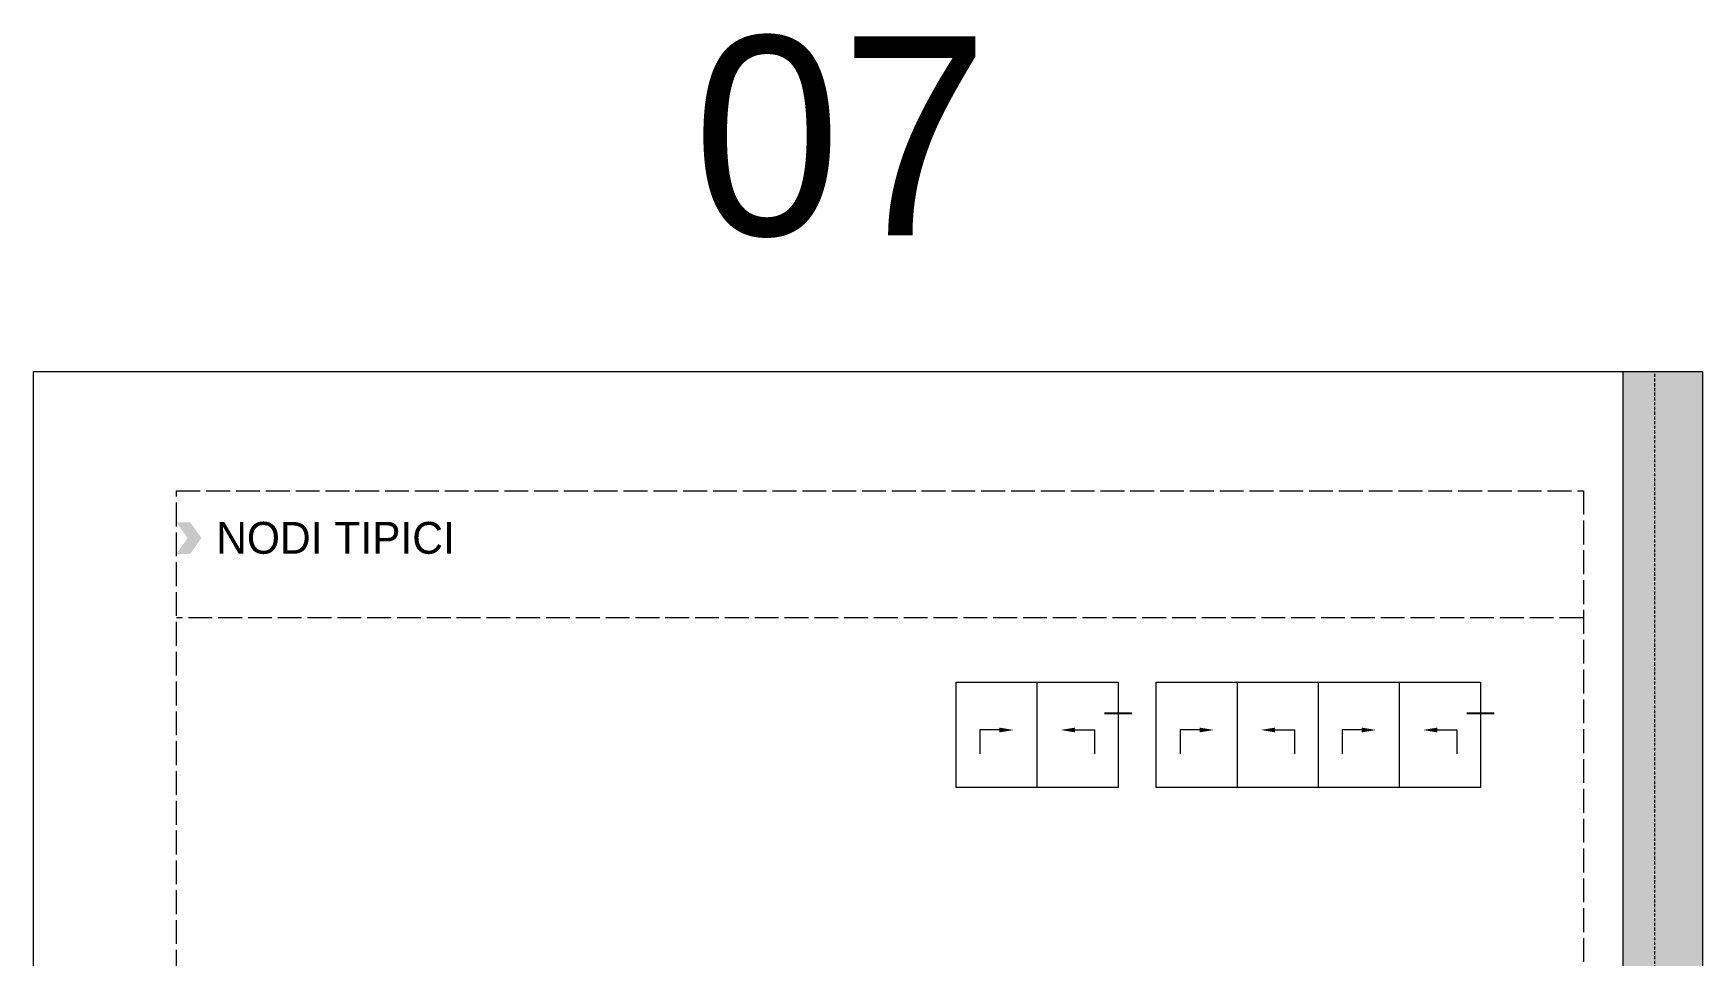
# Model space of a CAD drawing. Header units: millimetres. Extents: x -576 to 4430, y -1196 to 2690.
# Drawn here: x 1560 to 1770, y 223.4 to 339.5 of the extents above; entities that cross this region are included whole.
import ezdxf

# ---------------------------------------------------------------- set-up
doc = ezdxf.new("R2010")
doc.units = ezdxf.units.MM
doc.header["$LTSCALE"] = 0.25
doc.header["$MEASUREMENT"] = 0
for name, pattern in [('ACAD_ISO02W100', [15, 12, -3]), ('DOT2', [0.125, 0, -0.125]), ('HIDDEN', [9.525, 6.35, -3.175])]:
    doc.linetypes.add(name, pattern=pattern)
doc.layers.get('0').update_dxf_attribs({"lineweight": 5})
doc.layers.add('01_ALUK Logo', color=7, linetype='Continuous')
doc.layers.add('QUOTE', color=254, linetype='Continuous')
doc.layers.add('01_Dimension', color=251, linetype='Continuous', lineweight=9)
doc.layers.add('01_Text', color=40, linetype='Continuous', lineweight=25)
doc.layers.add('01_Fill Border Red', color=7, linetype='Continuous', lineweight=20, true_color=0xe2001a)
doc.layers.add('01_Text [White]', color=7, linetype='Continuous', lineweight=25, true_color=0xffffff)
doc.layers.add('02_Block Frame', color=7, linetype='Continuous', lineweight=5, true_color=0xe2001a, plot=False)
doc.layers.add('02_Layout Grid', color=252, linetype='DOT2', lineweight=5, plot=False, transparency=0.5)
doc.styles.add('ALUK Main&Secondary Titles', font='GOTHIC.TTF')
doc.styles.add('Aluk Text', font='GOTHIC.TTF')
doc.styles.get("Standard").update_dxf_attribs({"font": 'arial.ttf'})

# ---------------------------------------------------------------- blocks, each defined once
blk = doc.blocks.new('A$C14581')
at = {"layer": '01_Text', "insert": (0, -0.19), "char_height": 2, "attachment_point": 7, "style": 'Aluk Text'}
blk.add_mtext_dynamic_manual_height_columns('{\\fPoppins|b0|i0|c0|p2;\\H0.875x;©  2025 AluK S.A. All rights reserved}', width=51.3351, gutter_width=204.25, heights=[0], dxfattribs=at)
blk = doc.blocks.new('AluK Logo')
at = {"layer": '01_ALUK Logo', "true_color": 0xe2001a}
h = blk.add_hatch(color=242, dxfattribs=at)
h.dxf.hatch_style = 1
h.paths.add_polyline_path([(18.02, 3.04), (19.92, 5.98), (17.56, 5.98), (15.66, 3.11), (15.66, 7.76), (13.58, 7.76), (13.58, 0), (15.66, 0), (15.66, 2.93), (17.53, 0), (20, 0)])
at = {"layer": '01_ALUK Logo', "true_color": 0x323338}
h = blk.add_hatch(color=250, dxfattribs=at)
h.dxf.hatch_style = 1
h.paths.add_polyline_path([(3.94, 0), (5.02, 0), (5.02, 5.96), (3.87, 5.96), (0, 0), (1.15, 0), (2.2, 1.63), (3.94, 1.63)])
h.paths.add_polyline_path([(3.95, 2.64), (2.86, 2.64), (3.95, 4.31)], flags=16)
h = blk.add_hatch(color=250, dxfattribs=at)
h.dxf.hatch_style = 1
h.paths.add_polyline_path([(6.62, 1.12), (6.62, 5.97), (5.53, 5.97), (5.53, 0), (8.38, 0), (8.38, 1.12)])
h = blk.add_hatch(color=250, dxfattribs=at)
h.dxf.hatch_style = 1
h.paths.add_polyline_path([(12.57, 5.97), (11.43, 5.97), (11.43, 2.02, -1), (9.65, 2.02), (9.65, 5.97), (8.52, 5.97), (8.52, 2.02, 0.999791), (12.57, 2.02)])
at = {"layer": '01_ALUK Logo', "color": 242, "lineweight": 0, "true_color": 0xe2001a}
blk.add_lwpolyline([(17.53, 0), (20, 0), (18.02, 3.04), (19.92, 5.98), (17.56, 5.98), (15.66, 3.11), (15.66, 7.76), (13.58, 7.76), (13.58, 0), (15.66, 0), (15.66, 2.93)], close=True, dxfattribs=at)
at = {"layer": '01_ALUK Logo', "color": 250, "lineweight": 0, "true_color": 0x323338}
for points in [[(2.2, 1.63), (3.94, 1.63), (3.94, 0), (5.02, 0), (5.02, 5.96), (3.87, 5.96), (0, 0), (1.15, 0)], [(2.86, 2.64), (3.95, 4.31), (3.95, 2.64)], [(8.38, 0), (8.38, 1.12), (6.62, 1.12), (6.62, 5.97), (5.53, 5.97), (5.53, 0)]]:
    blk.add_lwpolyline(points, close=True, dxfattribs=at)
blk.add_lwpolyline([(9.65, 2.02), (9.65, 5.97), (8.52, 5.97), (8.52, 2.02, 1), (12.57, 2.02), (12.57, 5.97), (11.43, 5.97), (11.43, 2.02, -1)], format="xyb", close=True, dxfattribs=at)
at = {"layer": '01_ALUK Logo', "color": 242, "lineweight": 0, "true_color": 0xe2001a, "insert": (16.69, 7.28), "char_height": 1.06, "attachment_point": 5}
blk.add_mtext_dynamic_manual_height_columns('®', width=0.2845, gutter_width=0.756, heights=[0], dxfattribs=at)
blk = doc.blocks.new('PAGE dispari')
at = {"layer": '01_Fill Border Red', "ltscale": 0.25}
h = blk.add_hatch(color=256, dxfattribs=at)
h.dxf.hatch_style = 1
h.paths.add_polyline_path([(200, 107), (200, 297), (210, 297), (210, 107)])
at = {"layer": '02_Block Frame'}
for p, q in [((200, 107), (200, 297)), ((208, 107), (200, 107))]:
    blk.add_line(p, q, dxfattribs=at)
at = {"layer": '02_Block Frame', "linetype": 'ACAD_ISO02W100'}
blk.add_line((195, 266), (18, 266), dxfattribs=at)
at = {"layer": '02_Block Frame'}
blk.add_lwpolyline([(0, 0), (0, 297), (210, 297), (210, 0)], close=True, dxfattribs=at)
at = {"layer": '02_Block Frame', "linetype": 'ACAD_ISO02W100'}
blk.add_lwpolyline([(18, 15), (18, 282), (195, 282), (195, 15)], close=True, dxfattribs=at)
at = {"layer": '02_Layout Grid', "linetype": 'HIDDEN', "ltscale": 0.25}
for p, q in [((204, 107), (204, 297)), ((200, 109), (208, 109))]:
    blk.add_line(p, q, dxfattribs=at)
at = {"layer": '02_Layout Grid', "color": 6, "ltscale": 0.25}
blk.add_line((42, 5), (42, -5), dxfattribs=at)
at = {"layer": '01_ALUK Logo', "xscale": 0.9841678626162992, "yscale": 0.9841678626162992, "zscale": 0.9841678626162992}
blk.add_blockref('AluK Logo', (18, 5), dxfattribs=at)
at = {"layer": '01_Text'}
blk.add_blockref('A$C14581', (42, 5), dxfattribs=at)
at = {"layer": '01_Text [White]', "color": 7, "true_color": 0xffffff, "insert": (204, 109), "char_height": 2.5, "attachment_point": 4, "rotation": 90, "style": 'ALUK Main&Secondary Titles'}
blk.add_mtext_dynamic_manual_height_columns('NODI TIPICI\\P{\\fCentury Gothic|b0|i1|c0|p34;TYPICAL DETAIL}', width=120.6297, gutter_width=15, heights=[0], dxfattribs=at)

msp = doc.modelspace()

# ---------------------------------------------------------------- linework, layer by layer
at = {"layer": '01_Dimension', "color": 8}
for p, q in [((1686.277, 244.677), (1686.277, 257.939)), ((1711.467, 244.677), (1711.467, 257.939)), ((1721.662, 244.677), (1721.662, 257.939)), ((1731.857, 244.677), (1731.857, 257.939))]:
    msp.add_line(p, q, dxfattribs=at)
at = {"layer": '01_Dimension'}
for p, q in [((1681.821, 251.908), (1679.074, 251.908)), ((1679.074, 251.908), (1679.074, 248.908)), ((1690.732, 251.908), (1693.479, 251.908)), ((1693.479, 251.908), (1693.479, 248.908)), ((1707.011, 251.908), (1704.264, 251.908)), ((1704.264, 251.908), (1704.264, 248.908)), ((1715.923, 251.908), (1718.67, 251.908)), ((1718.67, 251.908), (1718.67, 248.908)), ((1727.401, 251.908), (1724.654, 251.908)), ((1724.654, 251.908), (1724.654, 248.908)), ((1736.313, 251.908), (1739.06, 251.908)), ((1739.06, 251.908), (1739.06, 248.908))]:
    msp.add_line(p, q, dxfattribs=at)
at = {"layer": '01_Dimension', "color": 8}
for points in [[(1696.472, 244.677), (1676.081, 244.677), (1676.081, 257.939), (1696.472, 257.939)], [(1742.052, 244.677), (1701.272, 244.677), (1701.272, 257.939), (1742.052, 257.939)]]:
    msp.add_lwpolyline(points, close=True, dxfattribs=at)
at = {"layer": '01_Dimension'}
for points in [[(1681.521, 252.208), (1681.521, 251.608), (1683.321, 251.908)], [(1691.032, 252.208), (1691.032, 251.608), (1689.232, 251.908)], [(1706.711, 252.208), (1706.711, 251.608), (1708.511, 251.908)], [(1716.223, 252.208), (1716.223, 251.608), (1714.423, 251.908)], [(1727.101, 252.208), (1727.101, 251.608), (1728.901, 251.908)], [(1736.613, 252.208), (1736.613, 251.608), (1734.813, 251.908)]]:
    msp.add_solid(points, dxfattribs=at)
at = {"layer": '01_Fill Border Red'}
for points in [[(1581.141, 276.04), (1579.412, 276.04), (1579.73, 278.04), (1578, 278.04)], [(1579.73, 274.04), (1578, 274.04), (1581.141, 276.04), (1579.412, 276.04)]]:
    msp.add_solid(points, dxfattribs=at)
at = {"layer": 'QUOTE', "color": 3}
for p, q in [((1694.754, 254.028), (1698.189, 254.028)), ((1740.335, 254.028), (1743.77, 254.028))]:
    msp.add_line(p, q, dxfattribs=at)

# ---------------------------------------------------------------- block references
msp.add_blockref('PAGE dispari', (1560, 0))

# ---------------------------------------------------------------- texts
at = {"layer": '01_Text', "ltscale": 0.25, "insert": (1642.981, 339.129), "char_height": 25, "attachment_point": 1, "style": 'Aluk Text'}
msp.add_mtext_dynamic_manual_height_columns('07', width=46.83298, gutter_width=12.5, heights=[0], dxfattribs=at)
at = {"layer": '01_Text', "insert": (1583, 276.04), "char_height": 4, "attachment_point": 4, "style": 'ALUK Main&Secondary Titles'}
msp.add_mtext_dynamic_manual_height_columns('NODI TIPICI', width=120.62971, gutter_width=15, heights=[0], dxfattribs=at)

doc.saveas('drawing.dxf')
